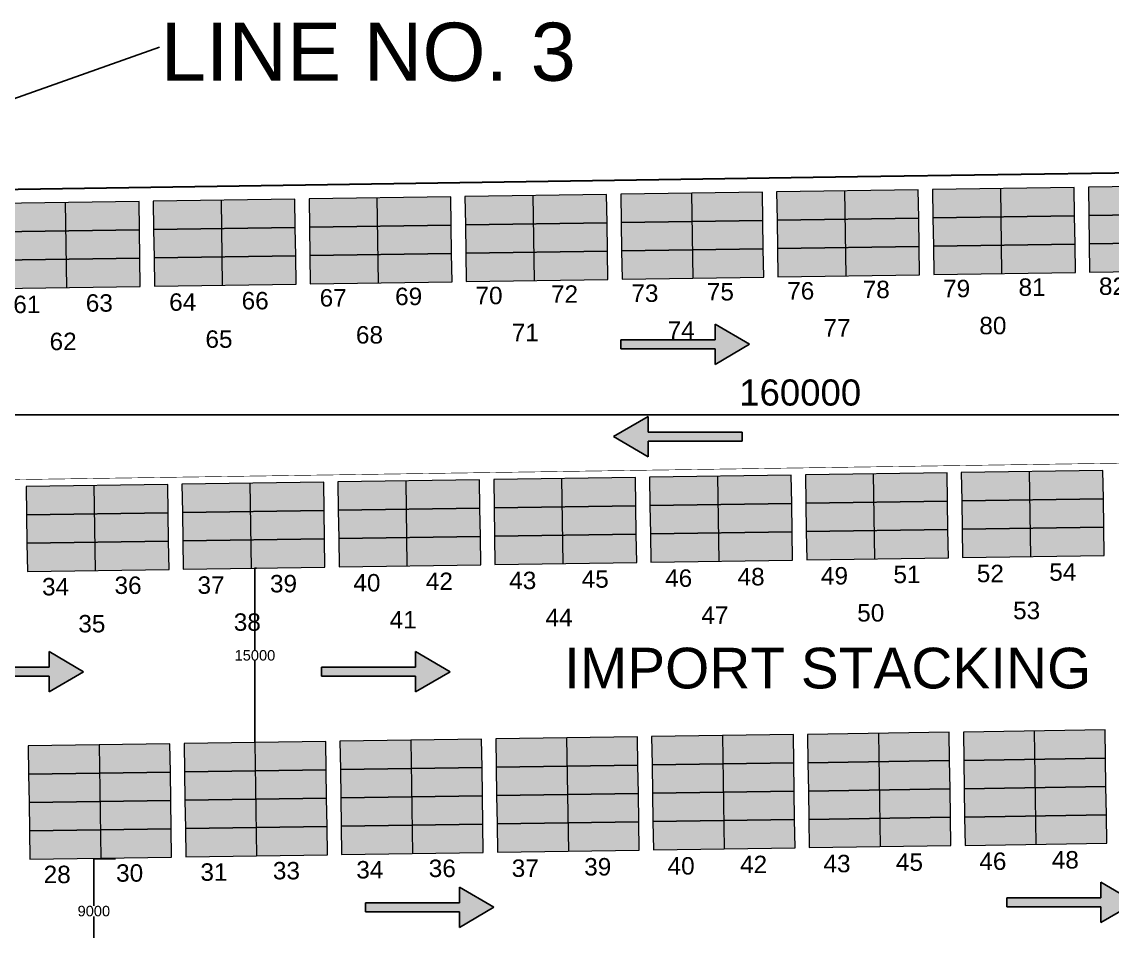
# Model space of a CAD drawing. Header units: inches. Extents: x -1774894 to -657573, y 144736 to 934842.
# Drawn here: x -1156533 to -1062720, y 678102 to 756364 of the extents above; entities that cross this region are included whole.
import ezdxf

# ---------------------------------------------------------------- set-up
doc = ezdxf.new("R2010")
doc.units = ezdxf.units.IN
doc.header["$MEASUREMENT"] = 0
for name, color, linetype in [('A-ANNO-TEXT', 7, 'Continuous'), ('FENCE EXIM AREA', 7, 'FENCELINE1'), ('siding cl', 7, 'Continuous')]:
    doc.layers.add(name, color=color, linetype=linetype)
for name, color, linetype, lineweight in [('Container', 5, 'Continuous', 9), ('grid', 7, 'Continuous', 18), ('IR PROP. DETAILS', 190, 'Continuous', 0)]:
    doc.layers.add(name, color=color, linetype=linetype, lineweight=lineweight)
doc.styles.add('ANNO', font='arial.ttf')
doc.styles.add('ARIAL', font='arial.ttf')
doc.styles.get("Standard").update_dxf_attribs({"font": 'arial.ttf'})
doc.linetypes.add('FENCELINE1', pattern='A,0.25,-0.1,[133,ltypeshp.shx,S=0.1,R=0,X=-0.1,Y=0],-0.1,1', length=1.45)
doc.dimstyles.new('Architectural Metric', dxfattribs={"dimscale": 1500, "dimtxt": 2.38, "dimasz": 1.5, "dimexe": 1.5, "dimexo": 2.38, "dimgap": 0.5, "dimtad": 1, "dimtoh": 1, "dimdec": 0, "dimrnd": 1, "dimzin": 0, "dimdsep": 46, "dimtxsty": 'ANNO', "dimblk": 'ARCHTICK', "dimcen": 2.38, "dimdle": 1.5, "dimclrd": 256, "dimclre": 256, "dimclrt": 256, "dimadec": 0, "dimazin": 0, "dimtfac": 1, "dimtdec": 0, "dimtofl": 0, "dimtmove": 0, "dimatfit": 3, "dimfxl": 1, "dimtolj": 1, "dimtzin": 0, "dimlwd": 25, "dimarcsym": 0})
doc.dimstyles.get("Standard").update_dxf_attribs({"dimtxt": 0.18, "dimasz": 0.18, "dimexe": 0.18, "dimexo": 0.0625, "dimgap": 0.09, "dimtad": 0, "dimtih": 1, "dimtoh": 1, "dimdec": 4, "dimzin": 0, "dimdsep": 46, "dimtxsty": 'Standard', "dimcen": 0.09, "dimadec": 0, "dimazin": 0, "dimtfac": 1, "dimtdec": 4, "dimtofl": 0, "dimtmove": 0, "dimatfit": 3, "dimfxl": 1, "dimtolj": 1, "dimtzin": 0, "dimarcsym": 0})

# ---------------------------------------------------------------- blocks, each defined once
blk = doc.blocks.new('_ArchTick')
at = {"color": 0, "linetype": 'ByBlock', "const_width": 0.15}
blk.add_lwpolyline([(-0.5, -0.5), (0.5, 0.5)], dxfattribs=at)
blk = doc.blocks.new('*D625')
at = {"layer": 'Defpoints', "color": 0}
for p in [(-1136331, 709339), (-1136476, 694335), (-1136476, 694335)]:
    blk.add_point(p, dxfattribs=at)
at = {"layer": 'grid', "color": 0, "lineweight": -2}
for p, q in [((-1136331, 709339), (-1136476, 709339)), ((-1136476, 694335), (-1136476, 694335))]:
    blk.add_line(p, q, dxfattribs=at)
at = {"layer": 'grid', "lineweight": -2}
for p, q in [((-1136476, 709339), (-1136476, 702296)), ((-1136476, 694335), (-1136476, 701377))]:
    blk.add_line(p, q, dxfattribs=at)
at = {"layer": 'grid'}
for points in [[(-1136476, 709339), (-1136476, 709339), (-1136476, 709339)], [(-1136476, 694335), (-1136476, 694335), (-1136476, 694335)]]:
    blk.add_solid(points, dxfattribs=at)
at = {"layer": 'grid', "insert": (-1136476, 701837), "char_height": 900, "attachment_point": 5}
blk.add_mtext('\\A1;15000', dxfattribs=at)
blk = doc.blocks.new('*D626')
at = {"layer": 'A-ANNO-TEXT', "lineweight": -2}
for p, q in [((-1169565, 701467), (-1169565, 724798)), ((-1009565, 722119), (-1009565, 724798))]:
    blk.add_line(p, q, dxfattribs=at)
at = {"layer": 'A-ANNO-TEXT', "lineweight": 25}
blk.add_line((-1171815, 722548), (-1007315, 722548), dxfattribs=at)
at = {"layer": 'Defpoints', "color": 0}
for p in [(-1009565, 722548), (-1009565, 718549), (-1169565, 697897)]:
    blk.add_point(p, dxfattribs=at)
at = {"layer": 'A-ANNO-TEXT', "lineweight": 25, "xscale": 2250, "yscale": 2250, "zscale": 2250, "rotation": 180}
blk.add_blockref('_ArchTick', (-1169565, 722548), dxfattribs=at)
at = {"layer": 'A-ANNO-TEXT', "lineweight": 25, "xscale": 2250, "yscale": 2250, "zscale": 2250}
blk.add_blockref('_ArchTick', (-1009565, 722548), dxfattribs=at)
at = {"layer": 'A-ANNO-TEXT', "insert": (-1089565, 724447), "char_height": 2250, "attachment_point": 5, "style": 'ANNO'}
blk.add_mtext('\\A1;160000', dxfattribs=at)
blk = doc.blocks.new('XZCZXDC')
at = {"layer": 'IR PROP. DETAILS'}
h = blk.add_hatch(color=256, dxfattribs=at)
h.set_gradient(color1=(96, 92, 93), color2=(117, 112, 114), one_color=1, tint=0.45, name='CYLINDER')
h.paths.add_polyline_path([(-17331, 724408), (-17331, 723057), (-25422, 723057), (-25422, 722286), (-17331, 722286), (-17331, 720935), (-14360, 722671)])
at = {"layer": 'siding cl'}
for p, q in [((-17331, 724408), (-17331, 723057)), ((-17331, 723057), (-25422, 723057)), ((-25422, 723057), (-25422, 722286)), ((-17331, 722286), (-25422, 722286)), ((-17331, 720935), (-17331, 722286))]:
    blk.add_line(p, q, dxfattribs=at)
for points in [[(-17331, 724408), (-14360, 722671)], [(-17331, 720935), (-14360, 722671)]]:
    blk.add_lwpolyline(points, dxfattribs=at)
blk = doc.blocks.new('*D648')
at = {"layer": 'Defpoints', "color": 0}
for p in [(-1150336, 684329), (-1148476, 684329), (-1148476, 675329)]:
    blk.add_point(p, dxfattribs=at)
at = {"layer": 'grid', "color": 0, "lineweight": -2}
for p, q in [((-1148476, 684329), (-1150336, 684329)), ((-1148476, 675329), (-1150336, 675329))]:
    blk.add_line(p, q, dxfattribs=at)
at = {"layer": 'grid', "lineweight": -2}
for p, q in [((-1150336, 684328), (-1150336, 680288)), ((-1150336, 675329), (-1150336, 679369))]:
    blk.add_line(p, q, dxfattribs=at)
at = {"layer": 'grid'}
for points in [[(-1150336, 684328), (-1150336, 684328), (-1150336, 684329)], [(-1150336, 675329), (-1150336, 675329), (-1150336, 675329)]]:
    blk.add_solid(points, dxfattribs=at)
at = {"layer": 'grid', "insert": (-1150336, 679829), "char_height": 900, "attachment_point": 5}
blk.add_mtext('\\A1;9000', dxfattribs=at)

msp = doc.modelspace()

# ---------------------------------------------------------------- hatches: boundary and pattern name
at = {"layer": 'grid'}
h = msp.add_hatch(color=256, dxfattribs=at)
h.set_gradient(color1=(158, 158, 255), color2=(173, 173, 255), one_color=1, tint=0.84, name='CYLINDER')
h.paths.add_polyline_path([(-1065990.077, 742105), (-1078174.906, 741923.468), (-1078174.906, 741532.846), (-1078144.4, 739485.252), (-1065953.753, 739666.871)])
h.paths.add_polyline_path([(-1065953.753, 739666.871), (-1078144.4, 739485.252), (-1078108.077, 737047.123), (-1065917.429, 737228.741)])
h.paths.add_polyline_path([(-1065917.429, 737228.741), (-1078108.077, 737047.123), (-1078071.753, 734608.993), (-1065881.106, 734790.612)])
h = msp.add_hatch(color=256, dxfattribs=at)
h.set_gradient(color1=(158, 158, 255), color2=(173, 173, 255), one_color=1, tint=0.84, name='CYLINDER')
h.paths.add_polyline_path([(-1052580.565, 742304.777), (-1064765.394, 742123.246), (-1064765.394, 741732.623), (-1064734.888, 739685.03), (-1052544.241, 739866.648)])
h.paths.add_polyline_path([(-1052544.241, 739866.648), (-1064734.888, 739685.03), (-1064698.565, 737246.9), (-1052507.917, 737428.519)])
h.paths.add_polyline_path([(-1052507.917, 737428.519), (-1064698.565, 737246.9), (-1064662.241, 734808.771), (-1052471.594, 734990.389)])
h = msp.add_hatch(color=256, dxfattribs=at)
h.set_gradient(color1=(158, 158, 255), color2=(173, 173, 255), one_color=1, tint=0.84, name='CYLINDER')
h.paths.add_polyline_path([(-1119628.124, 741305.891), (-1131812.953, 741124.359), (-1131812.953, 740733.736), (-1131782.448, 738686.143), (-1119591.801, 738867.761)])
h.paths.add_polyline_path([(-1119591.801, 738867.761), (-1131782.448, 738686.143), (-1131746.124, 736248.013), (-1119555.477, 736429.632)])
h.paths.add_polyline_path([(-1119555.477, 736429.632), (-1131746.124, 736248.013), (-1131709.801, 733809.884), (-1119519.153, 733991.503)])
h = msp.add_hatch(color=256, dxfattribs=at)
h.set_gradient(color1=(158, 158, 255), color2=(173, 173, 255), one_color=1, tint=0.84, name='CYLINDER')
h.paths.add_polyline_path([(-1106218.613, 741505.668), (-1118403.441, 741324.136), (-1118403.441, 740933.514), (-1118372.936, 738885.92), (-1106182.289, 739067.539)])
h.paths.add_polyline_path([(-1106182.289, 739067.539), (-1118372.936, 738885.92), (-1118336.612, 736447.791), (-1106145.965, 736629.409)])
h.paths.add_polyline_path([(-1106145.965, 736629.409), (-1118336.612, 736447.791), (-1118300.289, 734009.661), (-1106109.641, 734191.28)])
h = msp.add_hatch(color=256, dxfattribs=at)
h.set_gradient(color1=(158, 158, 255), color2=(173, 173, 255), one_color=1, tint=0.84, name='CYLINDER')
h.paths.add_polyline_path([(-1092809.101, 741705.445), (-1104993.93, 741523.914), (-1104993.93, 741133.291), (-1104963.424, 739085.698), (-1092772.777, 739267.316)])
h.paths.add_polyline_path([(-1092772.777, 739267.316), (-1104963.424, 739085.698), (-1104927.1, 736647.568), (-1092736.453, 736829.187)])
h.paths.add_polyline_path([(-1092736.453, 736829.187), (-1104927.1, 736647.568), (-1104890.777, 734209.439), (-1092700.13, 734391.057)])
h = msp.add_hatch(color=256, dxfattribs=at)
h.set_gradient(color1=(158, 158, 255), color2=(173, 173, 255), one_color=1, tint=0.84, name='CYLINDER')
h.paths.add_polyline_path([(-1079399.589, 741905.223), (-1091584.418, 741723.691), (-1091584.418, 741333.068), (-1091553.912, 739285.475), (-1079363.265, 739467.093)])
h.paths.add_polyline_path([(-1079363.265, 739467.093), (-1091553.912, 739285.475), (-1091517.589, 736847.345), (-1079326.941, 737028.964)])
h.paths.add_polyline_path([(-1079326.941, 737028.964), (-1091517.589, 736847.345), (-1091481.265, 734409.216), (-1079290.618, 734590.835)])
h = msp.add_hatch(color=256, dxfattribs=at)
h.set_gradient(color1=(158, 158, 255), color2=(173, 173, 255), one_color=1, tint=0.84, name='CYLINDER')
h.paths.add_polyline_path([(-1146447.148, 740906.336), (-1158631.977, 740724.804), (-1158631.977, 740334.182), (-1158601.472, 738286.588), (-1146410.825, 738468.207)])
h.paths.add_polyline_path([(-1146410.825, 738468.207), (-1158601.472, 738286.588), (-1158565.148, 735848.459), (-1146374.501, 736030.077)])
h.paths.add_polyline_path([(-1146374.501, 736030.077), (-1158565.148, 735848.459), (-1158528.824, 733410.329), (-1146338.177, 733591.948)])
h = msp.add_hatch(color=256, dxfattribs=at)
h.set_gradient(color1=(158, 158, 255), color2=(173, 173, 255), one_color=1, tint=0.84, name='CYLINDER')
h.paths.add_polyline_path([(-1133037.636, 741106.113), (-1145222.465, 740924.582), (-1145222.465, 740533.959), (-1145191.96, 738486.366), (-1133001.313, 738667.984)])
h.paths.add_polyline_path([(-1133001.313, 738667.984), (-1145191.96, 738486.366), (-1145155.636, 736048.236), (-1132964.989, 736229.855)])
h.paths.add_polyline_path([(-1132964.989, 736229.855), (-1145155.636, 736048.236), (-1145119.313, 733610.107), (-1132928.665, 733791.725)])
h = msp.add_hatch(color=256, dxfattribs=at)
h.set_gradient(color1=(158, 158, 255), color2=(173, 173, 255), one_color=1, tint=0.84, name='CYLINDER')
h.paths.add_polyline_path([(-1063512.127, 717749.611), (-1075696.955, 717568.079), (-1075696.955, 717177.456), (-1075666.45, 715129.863), (-1063475.803, 715311.481)])
h.paths.add_polyline_path([(-1063475.803, 715311.481), (-1075666.45, 715129.863), (-1075630.126, 712691.733), (-1063439.479, 712873.352)])
h.paths.add_polyline_path([(-1063439.479, 712873.352), (-1075630.126, 712691.733), (-1075593.803, 710253.604), (-1063403.155, 710435.222)])
h = msp.add_hatch(color=256, dxfattribs=at)
h.set_gradient(color1=(158, 158, 255), color2=(173, 173, 255), one_color=1, tint=0.84, name='CYLINDER')
h.paths.add_polyline_path([(-1130560.686, 716750.709), (-1142745.515, 716569.177), (-1142745.515, 716178.554), (-1142715.01, 714130.961), (-1130524.362, 714312.58)])
h.paths.add_polyline_path([(-1130524.362, 714312.58), (-1142715.01, 714130.961), (-1142678.686, 711692.832), (-1130488.039, 711874.45)])
h.paths.add_polyline_path([(-1130488.039, 711874.45), (-1142678.686, 711692.832), (-1142642.362, 709254.702), (-1130451.715, 709436.321)])
h = msp.add_hatch(color=256, dxfattribs=at)
h.set_gradient(color1=(158, 158, 255), color2=(173, 173, 255), one_color=1, tint=0.84, name='CYLINDER')
h.paths.add_polyline_path([(-1117150.974, 716950.489), (-1129335.803, 716768.958), (-1129335.803, 716378.335), (-1129305.298, 714330.741), (-1117114.65, 714512.36)])
h.paths.add_polyline_path([(-1117114.65, 714512.36), (-1129305.298, 714330.741), (-1129268.974, 711892.612), (-1117078.327, 712074.23)])
h.paths.add_polyline_path([(-1117078.327, 712074.23), (-1129268.974, 711892.612), (-1129232.65, 709454.483), (-1117042.003, 709636.101)])
h = msp.add_hatch(color=256, dxfattribs=at)
h.set_gradient(color1=(158, 158, 255), color2=(173, 173, 255), one_color=1, tint=0.84, name='CYLINDER')
h.paths.add_polyline_path([(-1103741.262, 717150.27), (-1115926.091, 716968.738), (-1115926.091, 716578.115), (-1115895.586, 714530.522), (-1103704.939, 714712.14)])
h.paths.add_polyline_path([(-1103704.939, 714712.14), (-1115895.586, 714530.522), (-1115859.262, 712092.392), (-1103668.615, 712274.011)])
h.paths.add_polyline_path([(-1103668.615, 712274.011), (-1115859.262, 712092.392), (-1115822.938, 709654.263), (-1103632.291, 709835.881)])
h = msp.add_hatch(color=256, dxfattribs=at)
h.set_gradient(color1=(158, 158, 255), color2=(173, 173, 255), one_color=1, tint=0.84, name='CYLINDER')
h.paths.add_polyline_path([(-1090331.55, 717350.05), (-1102516.379, 717168.518), (-1102516.379, 716777.895), (-1102485.874, 714730.302), (-1090295.227, 714911.92)])
h.paths.add_polyline_path([(-1090295.227, 714911.92), (-1102485.874, 714730.302), (-1102449.55, 712292.173), (-1090258.903, 712473.791)])
h.paths.add_polyline_path([(-1090258.903, 712473.791), (-1102449.55, 712292.173), (-1102413.226, 709854.043), (-1090222.579, 710035.662)])
h = msp.add_hatch(color=256, dxfattribs=at)
h.set_gradient(color1=(158, 158, 255), color2=(173, 173, 255), one_color=1, tint=0.84, name='CYLINDER')
h.paths.add_polyline_path([(-1076921.838, 717549.83), (-1089106.667, 717368.298), (-1089106.667, 716977.676), (-1089076.162, 714930.082), (-1076885.515, 715111.701)])
h.paths.add_polyline_path([(-1076885.515, 715111.701), (-1089076.162, 714930.082), (-1089039.838, 712491.953), (-1076849.191, 712673.571)])
h.paths.add_polyline_path([(-1076849.191, 712673.571), (-1089039.838, 712491.953), (-1089003.515, 710053.823), (-1076812.867, 710235.442)])
h = msp.add_hatch(color=256, dxfattribs=at)
h.set_gradient(color1=(158, 158, 255), color2=(173, 173, 255), one_color=1, tint=0.84, name='CYLINDER')
h.paths.add_polyline_path([(-1143970.398, 716550.929), (-1156155.227, 716369.397), (-1156155.227, 715978.774), (-1156124.721, 713931.181), (-1143934.074, 714112.799)])
h.paths.add_polyline_path([(-1143934.074, 714112.799), (-1156124.721, 713931.181), (-1156088.398, 711493.051), (-1143897.751, 711674.67)])
h.paths.add_polyline_path([(-1143897.751, 711674.67), (-1156088.398, 711493.051), (-1156052.074, 709054.922), (-1143861.427, 709236.54)])
h = msp.add_hatch(color=256, dxfattribs=at)
h.set_gradient(color1=(158, 158, 255), color2=(173, 173, 255), one_color=1, tint=0.84, name='CYLINDER')
h.paths.add_polyline_path([(-1076741.631, 695224.814), (-1088926.46, 695043.282), (-1088926.46, 694652.659), (-1088895.955, 692605.066), (-1076705.308, 692786.685)])
h.paths.add_polyline_path([(-1076705.308, 692786.685), (-1088895.955, 692605.066), (-1088859.631, 690166.937), (-1076668.984, 690348.555)])
h.paths.add_polyline_path([(-1076668.984, 690348.555), (-1088859.631, 690166.937), (-1088823.307, 687728.807), (-1076632.66, 687910.426)])
h.paths.add_polyline_path([(-1076632.66, 687910.426), (-1088823.307, 687728.807), (-1088786.984, 685290.678), (-1076596.337, 685472.296)])
h = msp.add_hatch(color=256, dxfattribs=at)
h.set_gradient(color1=(158, 158, 255), color2=(173, 173, 255), one_color=1, tint=0.84, name='CYLINDER')
h.paths.add_polyline_path([(-1063331.919, 695424.594), (-1075516.748, 695243.063), (-1075516.748, 694852.44), (-1075486.243, 692804.846), (-1063295.596, 692986.465)])
h.paths.add_polyline_path([(-1063295.596, 692986.465), (-1075486.243, 692804.846), (-1075449.919, 690366.717), (-1063259.272, 690548.336)])
h.paths.add_polyline_path([(-1063259.272, 690548.336), (-1075449.919, 690366.717), (-1075413.596, 687928.588), (-1063222.948, 688110.206)])
h.paths.add_polyline_path([(-1063222.948, 688110.206), (-1075413.596, 687928.588), (-1075377.272, 685490.458), (-1063186.625, 685672.077)])
h = msp.add_hatch(color=256, dxfattribs=at)
h.set_gradient(color1=(158, 158, 255), color2=(173, 173, 255), one_color=1, tint=0.84, name='CYLINDER')
h.paths.add_polyline_path([(-1143790.191, 694225.913), (-1155975.02, 694044.381), (-1155975.02, 693653.758), (-1155944.514, 691606.165), (-1143753.867, 691787.783)])
h.paths.add_polyline_path([(-1143753.867, 691787.783), (-1155944.514, 691606.165), (-1155908.191, 689168.035), (-1143717.544, 689349.654)])
h.paths.add_polyline_path([(-1143717.544, 689349.654), (-1155908.191, 689168.035), (-1155871.867, 686729.906), (-1143681.22, 686911.524)])
h.paths.add_polyline_path([(-1143681.22, 686911.524), (-1155871.867, 686729.906), (-1155835.543, 684291.776), (-1143644.896, 684473.395)])
h = msp.add_hatch(color=256, dxfattribs=at)
h.set_gradient(color1=(158, 158, 255), color2=(173, 173, 255), one_color=1, tint=0.84, name='CYLINDER')
h.paths.add_polyline_path([(-1130380.479, 694425.693), (-1142565.308, 694244.161), (-1142565.308, 693853.538), (-1142534.802, 691805.945), (-1130344.155, 691987.563)])
h.paths.add_polyline_path([(-1130344.155, 691987.563), (-1142534.802, 691805.945), (-1142498.479, 689367.815), (-1130307.832, 689549.434)])
h.paths.add_polyline_path([(-1130307.832, 689549.434), (-1142498.479, 689367.815), (-1142462.155, 686929.686), (-1130271.508, 687111.305)])
h.paths.add_polyline_path([(-1130271.508, 687111.305), (-1142462.155, 686929.686), (-1142425.831, 684491.557), (-1130235.184, 684673.175)])
h = msp.add_hatch(color=256, dxfattribs=at)
h.set_gradient(color1=(158, 158, 255), color2=(173, 173, 255), one_color=1, tint=0.84, name='CYLINDER')
h.paths.add_polyline_path([(-1116970.767, 694625.473), (-1129155.596, 694443.941), (-1129155.596, 694053.318), (-1129125.091, 692005.725), (-1116934.443, 692187.344)])
h.paths.add_polyline_path([(-1116934.443, 692187.344), (-1129125.091, 692005.725), (-1129088.767, 689567.596), (-1116898.12, 689749.214)])
h.paths.add_polyline_path([(-1116898.12, 689749.214), (-1129088.767, 689567.596), (-1129052.443, 687129.466), (-1116861.796, 687311.085)])
h.paths.add_polyline_path([(-1116861.796, 687311.085), (-1129052.443, 687129.466), (-1129016.119, 684691.337), (-1116825.472, 684872.955)])
h = msp.add_hatch(color=256, dxfattribs=at)
h.set_gradient(color1=(158, 158, 255), color2=(173, 173, 255), one_color=1, tint=0.84, name='CYLINDER')
h.paths.add_polyline_path([(-1103561.055, 694825.253), (-1115745.884, 694643.722), (-1115745.884, 694253.099), (-1115715.379, 692205.506), (-1103524.731, 692387.124)])
h.paths.add_polyline_path([(-1103524.731, 692387.124), (-1115715.379, 692205.506), (-1115679.055, 689767.376), (-1103488.408, 689948.995)])
h.paths.add_polyline_path([(-1103488.408, 689948.995), (-1115679.055, 689767.376), (-1115642.731, 687329.247), (-1103452.084, 687510.865)])
h.paths.add_polyline_path([(-1103452.084, 687510.865), (-1115642.731, 687329.247), (-1115606.408, 684891.117), (-1103415.76, 685072.736)])
h = msp.add_hatch(color=256, dxfattribs=at)
h.set_gradient(color1=(158, 158, 255), color2=(173, 173, 255), one_color=1, tint=0.84, name='CYLINDER')
h.paths.add_polyline_path([(-1090151.343, 695025.034), (-1102336.172, 694843.502), (-1102336.172, 694452.879), (-1102305.667, 692405.286), (-1090115.02, 692586.904)])
h.paths.add_polyline_path([(-1090115.02, 692586.904), (-1102305.667, 692405.286), (-1102269.343, 689967.156), (-1090078.696, 690148.775)])
h.paths.add_polyline_path([(-1090078.696, 690148.775), (-1102269.343, 689967.156), (-1102233.019, 687529.027), (-1090042.372, 687710.645)])
h.paths.add_polyline_path([(-1090042.372, 687710.645), (-1102233.019, 687529.027), (-1102196.696, 685090.898), (-1090006.049, 685272.516)])
at = {"layer": 'IR PROP. DETAILS'}
h = msp.add_hatch(color=256, dxfattribs=at)
h.set_gradient(color1=(214, 41, 125), color2=(217, 58, 135), one_color=1, tint=0.54, name='CYLINDER')
h.paths.add_polyline_path([(-1052507.917, 737428.519), (-1064698.565, 737246.9), (-1064662.241, 734808.771), (-1052471.594, 734990.389)])
h = msp.add_hatch(color=256, dxfattribs=at)
h.set_gradient(color1=(214, 41, 125), color2=(217, 58, 135), one_color=1, tint=0.54, name='CYLINDER')
h.paths.add_polyline_path([(-1106145.965, 736629.409), (-1118336.612, 736447.791), (-1118300.289, 734009.661), (-1106109.641, 734191.28)])
h = msp.add_hatch(color=256, dxfattribs=at)
h.set_gradient(color1=(214, 41, 125), color2=(217, 58, 135), one_color=1, tint=0.54, name='CYLINDER')
h.paths.add_polyline_path([(-1092736.453, 736829.187), (-1104927.1, 736647.568), (-1104890.777, 734209.439), (-1092700.13, 734391.057)])
h = msp.add_hatch(color=256, dxfattribs=at)
h.set_gradient(color1=(214, 41, 125), color2=(217, 58, 135), one_color=1, tint=0.54, name='CYLINDER')
h.paths.add_polyline_path([(-1079326.941, 737028.964), (-1091517.589, 736847.345), (-1091481.265, 734409.216), (-1079290.618, 734590.835)])
h = msp.add_hatch(color=256, dxfattribs=at)
h.set_gradient(color1=(214, 41, 125), color2=(217, 58, 135), one_color=1, tint=0.54, name='CYLINDER')
h.paths.add_polyline_path([(-1065917.429, 737228.741), (-1078108.077, 737047.123), (-1078071.753, 734608.993), (-1065881.106, 734790.612)])
h = msp.add_hatch(color=256, dxfattribs=at)
h.set_gradient(color1=(214, 41, 125), color2=(217, 58, 135), one_color=1, tint=0.54, name='CYLINDER')
h.paths.add_polyline_path([(-1146374.501, 736030.077), (-1158565.148, 735848.459), (-1158528.824, 733410.329), (-1146338.177, 733591.948)])
h = msp.add_hatch(color=256, dxfattribs=at)
h.set_gradient(color1=(214, 41, 125), color2=(217, 58, 135), one_color=1, tint=0.54, name='CYLINDER')
h.paths.add_polyline_path([(-1132964.989, 736229.855), (-1145155.636, 736048.236), (-1145119.313, 733610.107), (-1132928.665, 733791.725)])
h = msp.add_hatch(color=256, dxfattribs=at)
h.set_gradient(color1=(214, 41, 125), color2=(217, 58, 135), one_color=1, tint=0.54, name='CYLINDER')
h.paths.add_polyline_path([(-1119555.477, 736429.632), (-1131746.124, 736248.013), (-1131709.801, 733809.884), (-1119519.153, 733991.503)])
h = msp.add_hatch(color=256, dxfattribs=at)
h.set_gradient(color1=(214, 41, 125), color2=(217, 58, 135), one_color=1, tint=0.54, name='CYLINDER')
h.paths.add_polyline_path([(-1117078.327, 712074.23), (-1129268.974, 711892.612), (-1129232.65, 709454.483), (-1117042.003, 709636.101)])
h = msp.add_hatch(color=256, dxfattribs=at)
h.set_gradient(color1=(214, 41, 125), color2=(217, 58, 135), one_color=1, tint=0.54, name='CYLINDER')
h.paths.add_polyline_path([(-1103668.615, 712274.011), (-1115859.262, 712092.392), (-1115822.938, 709654.263), (-1103632.291, 709835.881)])
h = msp.add_hatch(color=256, dxfattribs=at)
h.set_gradient(color1=(214, 41, 125), color2=(217, 58, 135), one_color=1, tint=0.54, name='CYLINDER')
h.paths.add_polyline_path([(-1090258.903, 712473.791), (-1102449.55, 712292.173), (-1102413.226, 709854.043), (-1090222.579, 710035.662)])
h = msp.add_hatch(color=256, dxfattribs=at)
h.set_gradient(color1=(214, 41, 125), color2=(217, 58, 135), one_color=1, tint=0.54, name='CYLINDER')
h.paths.add_polyline_path([(-1076849.191, 712673.571), (-1089039.838, 712491.953), (-1089003.515, 710053.823), (-1076812.867, 710235.442)])
h = msp.add_hatch(color=256, dxfattribs=at)
h.set_gradient(color1=(214, 41, 125), color2=(217, 58, 135), one_color=1, tint=0.54, name='CYLINDER')
h.paths.add_polyline_path([(-1063439.479, 712873.352), (-1075630.126, 712691.733), (-1075593.803, 710253.604), (-1063403.155, 710435.222)])
h = msp.add_hatch(color=256, dxfattribs=at)
h.set_gradient(color1=(214, 41, 125), color2=(217, 58, 135), one_color=1, tint=0.54, name='CYLINDER')
h.paths.add_polyline_path([(-1143897.751, 711674.67), (-1156088.398, 711493.051), (-1156052.074, 709054.922), (-1143861.427, 709236.54)])
h = msp.add_hatch(color=256, dxfattribs=at)
h.set_gradient(color1=(214, 41, 125), color2=(217, 58, 135), one_color=1, tint=0.54, name='CYLINDER')
h.paths.add_polyline_path([(-1130488.039, 711874.45), (-1142678.686, 711692.832), (-1142642.362, 709254.702), (-1130451.715, 709436.321)])

# ---------------------------------------------------------------- linework, layer by layer
at = {"layer": 'Container'}
for p, q in [((-1125980.83, 741211.247), (-1125871.859, 733896.859)), ((-1112571.318, 741411.024), (-1112462.347, 734096.636)), ((-1098904.424, 741614.636), (-1098795.453, 734300.248)), ((-1085752.294, 741810.579), (-1085643.323, 734496.191)), ((-1072342.783, 742010.356), (-1072233.811, 734695.968)), ((-1152799.854, 740811.692), (-1152690.883, 733497.304)), ((-1139390.342, 741011.47), (-1139281.371, 733697.081)), ((-1123503.28, 716855.851), (-1123394.309, 709541.463)), ((-1110093.768, 717055.629), (-1109984.797, 709741.241)), ((-1096684.256, 717255.406), (-1096575.285, 709941.018)), ((-1083274.144, 717455.192), (-1083165.173, 710140.804)), ((-1069864.632, 717654.97), (-1069755.661, 710340.581)), ((-1150322.904, 716456.288), (-1150213.933, 709141.9)), ((-1136913.392, 716656.065), (-1136804.421, 709341.677)), ((-1069427.243, 695333.785), (-1069281.948, 685581.267)), ((-1136475.803, 694334.884), (-1136330.508, 684582.366)), ((-1123066.091, 694534.664), (-1122920.796, 684782.146)), ((-1109656.379, 694734.444), (-1109511.084, 684981.926)), ((-1096246.667, 694934.225), (-1096101.372, 685181.707)), ((-1082836.955, 695134.005), (-1082691.66, 685381.487)), ((-1149885.514, 694135.103), (-1149740.22, 684382.586))]:
    msp.add_line(p, q, dxfattribs=at)
for points in [[(-1078144.4, 739485.252), (-1065953.753, 739666.871), (-1065990.077, 742105), (-1078180.724, 741923.382)], [(-1064734.888, 739685.03), (-1052544.241, 739866.648), (-1052580.565, 742304.777), (-1064771.212, 742123.159)], [(-1131782.448, 738686.143), (-1119591.801, 738867.761), (-1119628.124, 741305.891), (-1131818.772, 741124.272)], [(-1118372.936, 738885.92), (-1106182.289, 739067.539), (-1106218.613, 741505.668), (-1118409.26, 741324.05)], [(-1104963.424, 739085.698), (-1092772.777, 739267.316), (-1092809.101, 741705.445), (-1104999.748, 741523.827)], [(-1091553.912, 739285.475), (-1079363.265, 739467.093), (-1079399.589, 741905.223), (-1091590.236, 741723.604)], [(-1158601.472, 738286.588), (-1146410.825, 738468.207), (-1146447.148, 740906.336), (-1158637.796, 740724.718)], [(-1145191.96, 738486.366), (-1133001.313, 738667.984), (-1133037.636, 741106.113), (-1145228.284, 740924.495)], [(-1104927.1, 736647.568), (-1092736.453, 736829.187), (-1092772.777, 739267.316), (-1104963.424, 739085.698)], [(-1091517.589, 736847.345), (-1079326.941, 737028.964), (-1079363.265, 739467.093), (-1091553.912, 739285.475)], [(-1078108.077, 737047.123), (-1065917.429, 737228.741), (-1065953.753, 739666.871), (-1078144.4, 739485.252)], [(-1064698.565, 737246.9), (-1052507.917, 737428.519), (-1052544.241, 739866.648), (-1064734.888, 739685.03)], [(-1158565.148, 735848.459), (-1146374.501, 736030.077), (-1146410.825, 738468.207), (-1158601.472, 738286.588)], [(-1145155.636, 736048.236), (-1132964.989, 736229.855), (-1133001.313, 738667.984), (-1145191.96, 738486.366)], [(-1131746.124, 736248.013), (-1119555.477, 736429.632), (-1119591.801, 738867.761), (-1131782.448, 738686.143)], [(-1118336.612, 736447.791), (-1106145.965, 736629.409), (-1106182.289, 739067.539), (-1118372.936, 738885.92)], [(-1064662.241, 734808.771), (-1052471.594, 734990.389), (-1052507.917, 737428.519), (-1064698.565, 737246.9)], [(-1118300.289, 734009.661), (-1106109.641, 734191.28), (-1106145.965, 736629.409), (-1118336.612, 736447.791)], [(-1104890.777, 734209.439), (-1092700.13, 734391.057), (-1092736.453, 736829.187), (-1104927.1, 736647.568)], [(-1091481.265, 734409.216), (-1079290.618, 734590.835), (-1079326.941, 737028.964), (-1091517.589, 736847.345)], [(-1078071.753, 734608.993), (-1065881.106, 734790.612), (-1065917.429, 737228.741), (-1078108.077, 737047.123)], [(-1158528.824, 733410.329), (-1146338.177, 733591.948), (-1146374.501, 736030.077), (-1158565.148, 735848.459)], [(-1145119.313, 733610.107), (-1132928.665, 733791.725), (-1132964.989, 736229.855), (-1145155.636, 736048.236)], [(-1131709.801, 733809.884), (-1119519.153, 733991.503), (-1119555.477, 736429.632), (-1131746.124, 736248.013)], [(-1075666.45, 715129.863), (-1063475.803, 715311.481), (-1063512.127, 717749.611), (-1075702.774, 717567.992)], [(-1142715.01, 714130.961), (-1130524.362, 714312.58), (-1130560.686, 716750.709), (-1142751.333, 716569.091)], [(-1129305.298, 714330.741), (-1117114.65, 714512.36), (-1117150.974, 716950.489), (-1129341.621, 716768.871)], [(-1115895.586, 714530.522), (-1103704.939, 714712.14), (-1103741.262, 717150.27), (-1115931.909, 716968.651)], [(-1102485.874, 714730.302), (-1090295.227, 714911.92), (-1090331.55, 717350.05), (-1102522.198, 717168.431)], [(-1089076.162, 714930.082), (-1076885.515, 715111.701), (-1076921.838, 717549.83), (-1089112.486, 717368.212)], [(-1156124.721, 713931.181), (-1143934.074, 714112.799), (-1143970.398, 716550.929), (-1156161.045, 716369.31)], [(-1102449.55, 712292.173), (-1090258.903, 712473.791), (-1090295.227, 714911.92), (-1102485.874, 714730.302)], [(-1089039.838, 712491.953), (-1076849.191, 712673.571), (-1076885.515, 715111.701), (-1089076.162, 714930.082)], [(-1075630.126, 712691.733), (-1063439.479, 712873.352), (-1063475.803, 715311.481), (-1075666.45, 715129.863)], [(-1156088.398, 711493.051), (-1143897.751, 711674.67), (-1143934.074, 714112.799), (-1156124.721, 713931.181)], [(-1142678.686, 711692.832), (-1130488.039, 711874.45), (-1130524.362, 714312.58), (-1142715.01, 714130.961)], [(-1129268.974, 711892.612), (-1117078.327, 712074.23), (-1117114.65, 714512.36), (-1129305.298, 714330.741)], [(-1115859.262, 712092.392), (-1103668.615, 712274.011), (-1103704.939, 714712.14), (-1115895.586, 714530.522)], [(-1129232.65, 709454.483), (-1117042.003, 709636.101), (-1117078.327, 712074.23), (-1129268.974, 711892.612)], [(-1115822.938, 709654.263), (-1103632.291, 709835.881), (-1103668.615, 712274.011), (-1115859.262, 712092.392)], [(-1102413.226, 709854.043), (-1090222.579, 710035.662), (-1090258.903, 712473.791), (-1102449.55, 712292.173)], [(-1089003.515, 710053.823), (-1076812.867, 710235.442), (-1076849.191, 712673.571), (-1089039.838, 712491.953)], [(-1075593.803, 710253.604), (-1063403.155, 710435.222), (-1063439.479, 712873.352), (-1075630.126, 712691.733)], [(-1156052.074, 709054.922), (-1143861.427, 709236.54), (-1143897.751, 711674.67), (-1156088.398, 711493.051)], [(-1142642.362, 709254.702), (-1130451.715, 709436.321), (-1130488.039, 711874.45), (-1142678.686, 711692.832)], [(-1088895.955, 692605.066), (-1076705.308, 692786.685), (-1076741.631, 695224.814), (-1088932.279, 695043.196)], [(-1075486.243, 692804.846), (-1063295.596, 692986.465), (-1063331.919, 695424.594), (-1075522.567, 695242.976)], [(-1155944.514, 691606.165), (-1143753.867, 691787.783), (-1143790.191, 694225.913), (-1155980.838, 694044.294)], [(-1142534.802, 691805.945), (-1130344.155, 691987.563), (-1130380.479, 694425.693), (-1142571.126, 694244.074)], [(-1129125.091, 692005.725), (-1116934.443, 692187.344), (-1116970.767, 694625.473), (-1129161.414, 694443.855)], [(-1115715.379, 692205.506), (-1103524.731, 692387.124), (-1103561.055, 694825.253), (-1115751.702, 694643.635)], [(-1102305.667, 692405.286), (-1090115.02, 692586.904), (-1090151.343, 695025.034), (-1102341.99, 694843.415)], [(-1115679.055, 689767.376), (-1103488.408, 689948.995), (-1103524.731, 692387.124), (-1115715.379, 692205.506)], [(-1102269.343, 689967.156), (-1090078.696, 690148.775), (-1090115.02, 692586.904), (-1102305.667, 692405.286)], [(-1088859.631, 690166.937), (-1076668.984, 690348.555), (-1076705.308, 692786.685), (-1088895.955, 692605.066)], [(-1075449.919, 690366.717), (-1063259.272, 690548.336), (-1063295.596, 692986.465), (-1075486.243, 692804.846)], [(-1155908.191, 689168.035), (-1143717.544, 689349.654), (-1143753.867, 691787.783), (-1155944.514, 691606.165)], [(-1142498.479, 689367.815), (-1130307.832, 689549.434), (-1130344.155, 691987.563), (-1142534.802, 691805.945)], [(-1129088.767, 689567.596), (-1116898.12, 689749.214), (-1116934.443, 692187.344), (-1129125.091, 692005.725)], [(-1075413.596, 687928.588), (-1063222.948, 688110.206), (-1063259.272, 690548.336), (-1075449.919, 690366.717)], [(-1142462.155, 686929.686), (-1130271.508, 687111.305), (-1130307.832, 689549.434), (-1142498.479, 689367.815)], [(-1129052.443, 687129.466), (-1116861.796, 687311.085), (-1116898.12, 689749.214), (-1129088.767, 689567.596)], [(-1115642.731, 687329.247), (-1103452.084, 687510.865), (-1103488.408, 689948.995), (-1115679.055, 689767.376)], [(-1102233.019, 687529.027), (-1090042.372, 687710.645), (-1090078.696, 690148.775), (-1102269.343, 689967.156)], [(-1088823.307, 687728.807), (-1076632.66, 687910.426), (-1076668.984, 690348.555), (-1088859.631, 690166.937)], [(-1155871.867, 686729.906), (-1143681.22, 686911.524), (-1143717.544, 689349.654), (-1155908.191, 689168.035)], [(-1102196.696, 685090.898), (-1090006.049, 685272.516), (-1090042.372, 687710.645), (-1102233.019, 687529.027)], [(-1088786.984, 685290.678), (-1076596.337, 685472.296), (-1076632.66, 687910.426), (-1088823.307, 687728.807)], [(-1075377.272, 685490.458), (-1063186.625, 685672.077), (-1063222.948, 688110.206), (-1075413.596, 687928.588)], [(-1155835.543, 684291.776), (-1143644.896, 684473.395), (-1143681.22, 686911.524), (-1155871.867, 686729.906)], [(-1142425.831, 684491.557), (-1130235.184, 684673.175), (-1130271.508, 687111.305), (-1142462.155, 686929.686)], [(-1129016.119, 684691.337), (-1116825.472, 684872.955), (-1116861.796, 687311.085), (-1129052.443, 687129.466)], [(-1115606.408, 684891.117), (-1103415.76, 685072.736), (-1103452.084, 687510.865), (-1115642.731, 687329.247)]]:
    msp.add_lwpolyline(points, close=True, dxfattribs=at)
at = {"layer": 'FENCE EXIM AREA', "ltscale": 4000, "const_width": 50}
msp.add_lwpolyline([(-1322077.84, 714507.119), (-1084268.299, 718050.049), (-950736.557, 720039.429), (-825892.42, 721899.38)], dxfattribs=at)
at = {"layer": 'IR PROP. DETAILS', "color": 6, "lineweight": 30}
for p, q in [((-1084640.712, 743047.275), (-951108.97, 745036.655)), ((-1362678.249, 738905.021), (-1084640.712, 743047.275))]:
    msp.add_line(p, q, dxfattribs=at)

# ---------------------------------------------------------------- block references
at = {"layer": 'IR PROP. DETAILS'}
for p in [(-1079560.661, 5942.096), (-1136854.675, -22235.449), (-1105323.92, -22235.449), (-1046356.143, -42096.857), (-1101551.502, -42509.99)]:
    msp.add_blockref('XZCZXDC', p, dxfattribs=at)
at = {"layer": 'IR PROP. DETAILS', "rotation": 180}
msp.add_blockref('XZCZXDC', (-1119974.818, 1443338.236), dxfattribs=at)

# ---------------------------------------------------------------- texts
at = {"layer": 'A-ANNO-TEXT', "color": 4, "insert": (-1127691.035, 753754.384), "char_height": 5000, "attachment_point": 5, "style": 'ARIAL'}
msp.add_mtext('{\\C7; LINE NO. 3}', dxfattribs=at)
at = {"layer": 'A-ANNO-TEXT', "attachment_point": 2, "style": 'ARIAL'}
for s, insert, char_height in [('{\\C7;72}', (-1109840.7, 733681.852), 1500), ('{\\C7;73}', (-1102924.519, 733760.836), 1500), ('{\\C7;75}', (-1096430.988, 733881.633), 1500), ('{\\C7;76}', (-1089514.807, 733960.616), 1500), ('{\\C7;78}', (-1083021.276, 734081.413), 1500), ('{\\C7;79}', (-1076105.095, 734160.396), 1500), ('{\\C7;81}', (-1069611.564, 734281.193), 1500), ('{\\C7;82}', (-1062695.383, 734360.177), 1500), ('{\\C7;61}', (-1156099.887, 732795.497), 1500), ('{\\C7;63}', (-1149865.67, 732917.543), 1500), ('{\\C7;64}', (-1142690.176, 732995.278), 1500), ('{\\C7;66}', (-1136455.958, 733117.323), 1500), ('{\\C7;67}', (-1129743.943, 733361.275), 1500), ('{\\C7;69}', (-1123250.412, 733482.072), 1500), ('{\\C7;70}', (-1116334.231, 733561.055), 1500), ('{\\C7;80}', (-1072984.399, 730974.328), 1500), ('{\\C7;68}', (-1126623.246, 730175.207), 1500), ('{\\C7;71}', (-1113213.534, 730374.988), 1500), ('{\\C7;74}', (-1099803.822, 730574.768), 1500), ('{\\C7;77}', (-1086394.111, 730774.548), 1500), ('{\\C7;62}', (-1152979.191, 729609.429), 1500), ('{\\C7;65}', (-1139569.479, 729809.21), 1500), ('{\\C7;46}', (-1100022.613, 709238.64), 1500), ('{\\C7;48}', (-1093788.395, 709360.686), 1500), ('{\\C7;49}', (-1086612.901, 709438.42), 1500), ('{\\C7;51}', (-1080378.683, 709560.466), 1500), ('{\\C7;52}', (-1073203.189, 709638.201), 1500), ('{\\C7;54}', (-1066968.971, 709760.246), 1500), ('{\\C7;34}', (-1153626.083, 708503.598), 1500), ('{\\C7;36}', (-1147391.866, 708625.643), 1500), ('{\\C7;37}', (-1140251.749, 708639.299), 1500), ('{\\C7;39}', (-1134017.531, 708761.345), 1500), ('{\\C7;40}', (-1126842.037, 708839.079), 1500), ('{\\C7;42}', (-1120607.819, 708961.125), 1500), ('{\\C7;43}', (-1113432.325, 709038.86), 1500), ('{\\C7;45}', (-1107198.107, 709160.905), 1500), ('{\\C7;53}', (-1070082.493, 706452.133), 1500), ('{\\C7;38}', (-1137131.052, 705453.231), 1500), ('{\\C7;41}', (-1123721.34, 705653.012), 1500), ('{\\C7;44}', (-1110311.628, 705852.792), 1500), ('{\\C7;47}', (-1096901.916, 706052.572), 1500), ('{\\C7;50}', (-1083492.205, 706252.352), 1500), ('{\\C7;35}', (-1150505.387, 705317.53), 1500), ('{\\C7;IMPORT STACKING}', (-1087199.181, 702495.725), 3500), ('{\\C7;46}', (-1072986.658, 684875.055), 1500), ('{\\C7;48}', (-1066752.441, 684997.101), 1500), ('{\\C7;31}', (-1139999.841, 683940.232), 1500), ('{\\C7;33}', (-1133765.623, 684062.278), 1500), ('{\\C7;34}', (-1126590.129, 684140.013), 1500), ('{\\C7;36}', (-1120355.911, 684262.058), 1500), ('{\\C7;37}', (-1113215.794, 684275.714), 1500), ('{\\C7;39}', (-1106981.576, 684397.76), 1500), ('{\\C7;40}', (-1099806.082, 684475.494), 1500), ('{\\C7;42}', (-1093571.864, 684597.54), 1500), ('{\\C7;43}', (-1086396.37, 684675.275), 1500), ('{\\C7;45}', (-1080162.153, 684797.32), 1500), ('{\\C7;28}', (-1153489.582, 683739.26), 1500), ('{\\C7;30}', (-1147255.364, 683861.305), 1500)]:
    msp.add_mtext(s, dxfattribs=dict(at, insert=insert, char_height=char_height))

# ---------------------------------------------------------------- dimensions: what is measured, and where the dimension line sits
at = {"layer": 'A-ANNO-TEXT'}
dim = msp.add_linear_dim(base=(-1009564.939, 722548.488), p1=(-1169564.939, 697896.576), p2=(-1009564.939, 718548.732), dimstyle='Architectural Metric', override={"dimtxt": 1.5}, dxfattribs=at)
dim.commit()
dim.dimension.update_dxf_attribs({"geometry": '*D626', "text_midpoint": (-1089564.939, 724447.277)})
at = {"layer": 'grid'}
dim = msp.add_linear_dim(base=(-1136475.803, 694334.884), p1=(-1136330.508, 709338.713), p2=(-1136475.803, 694334.884), angle=90, text='15000', dimstyle='Standard', override={"dimtxt": 900, "dimdec": 0, "dimclrd": 256, "dimclrt": 256, "dimtdec": 0, "dimtmove": 1}, dxfattribs=at)
dim.commit()
dim.dimension.update_dxf_attribs({"geometry": '*D625', "text_midpoint": (-1136475.803, 701836.798)})
dim = msp.add_linear_dim(base=(-1150335.716, 684328.624), p1=(-1148475.829, 675328.624), p2=(-1148475.829, 684328.624), angle=90, dimstyle='Standard', override={"dimtxt": 900, "dimdec": 0, "dimclrd": 256, "dimclrt": 256, "dimtdec": 0, "dimtmove": 1}, dxfattribs=at)
dim.commit()
dim.dimension.update_dxf_attribs({"geometry": '*D648', "text_midpoint": (-1150335.716, 679828.624)})

# ---------------------------------------------------------------- leaders
at = {"layer": 'A-ANNO-TEXT', "color": 4}
msp.add_leader([(-1176066.293, 743053.398), (-1144684.311, 754186.399)], dimstyle='Architectural Metric', override={"dimgap": 0.5, "dimtad": 0, "dimclrd": 7, "dimarcsym": 1}, dxfattribs=at)

doc.saveas('drawing.dxf')
